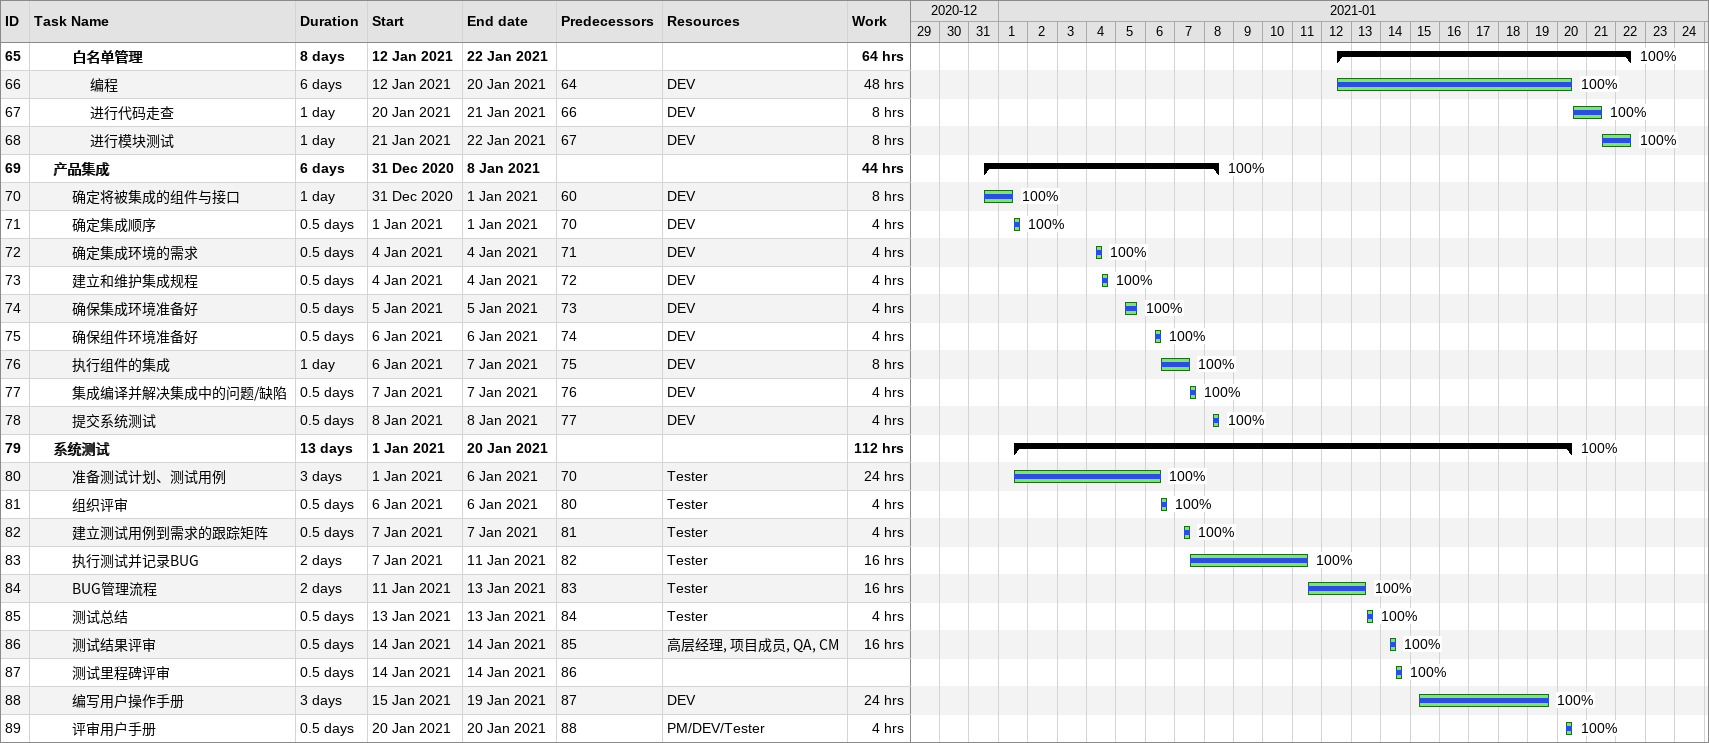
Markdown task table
| ID | Level | Task | Duration | Start | Finish | Predecessors | Resources | % complete | Work (h) |
|---|---|---|---|---|---|---|---|---|---|
| 65 | 3 | **白名单管理** | 8d | 2021-01-12 | 2021-01-22 |  |  | 100 | 64 |
| 66 | 4 | 编程 | 6d | 2021-01-12 | 2021-01-20 | 64 | DEV | 100 | 48 |
| 67 | 4 | 进行代码走查 | 1d | 2021-01-20 | 2021-01-21 | 66 | DEV | 100 | 8 |
| 68 | 4 | 进行模块测试 | 1d | 2021-01-21 | 2021-01-22 | 67 | DEV | 100 | 8 |
| 69 | 2 | **产品集成** | 6d | 2020-12-31 | 2021-01-08 |  |  | 100 | 44 |
| 70 | 3 | 确定将被集成的组件与接口 | 1d | 2020-12-31 | 2021-01-01 | 60 | DEV | 100 | 8 |
| 71 | 3 | 确定集成顺序 | 0.5d | 2021-01-01 | 2021-01-01 | 70 | DEV | 100 | 4 |
| 72 | 3 | 确定集成环境的需求 | 0.5d | 2021-01-04 | 2021-01-04 | 71 | DEV | 100 | 4 |
| 73 | 3 | 建立和维护集成规程 | 0.5d | 2021-01-04 | 2021-01-04 | 72 | DEV | 100 | 4 |
| 74 | 3 | 确保集成环境准备好 | 0.5d | 2021-01-05 | 2021-01-05 | 73 | DEV | 100 | 4 |
| 75 | 3 | 确保组件环境准备好 | 0.5d | 2021-01-06 | 2021-01-06 | 74 | DEV | 100 | 4 |
| 76 | 3 | 执行组件的集成 | 1d | 2021-01-06 | 2021-01-07 | 75 | DEV | 100 | 8 |
| 77 | 3 | 集成编译并解决集成中的问题/缺陷 | 0.5d | 2021-01-07 | 2021-01-07 | 76 | DEV | 100 | 4 |
| 78 | 3 | 提交系统测试 | 0.5d | 2021-01-08 | 2021-01-08 | 77 | DEV | 100 | 4 |
| 79 | 2 | **系统测试** | 13d | 2021-01-01 | 2021-01-20 |  |  | 100 | 112 |
| 80 | 3 | 准备测试计划、测试用例 | 3d | 2021-01-01 | 2021-01-06 | 70 | Tester | 100 | 24 |
| 81 | 3 | 组织评审 | 0.5d | 2021-01-06 | 2021-01-06 | 80 | Tester | 100 | 4 |
| 82 | 3 | 建立测试用例到需求的跟踪矩阵 | 0.5d | 2021-01-07 | 2021-01-07 | 81 | Tester | 100 | 4 |
| 83 | 3 | 执行测试并记录BUG | 2d | 2021-01-07 | 2021-01-11 | 82 | Tester | 100 | 16 |
| 84 | 3 | BUG管理流程 | 2d | 2021-01-11 | 2021-01-13 | 83 | Tester | 100 | 16 |
| 85 | 3 | 测试总结 | 0.5d | 2021-01-13 | 2021-01-13 | 84 | Tester | 100 | 4 |
| 86 | 3 | 测试结果评审 | 0.5d | 2021-01-14 | 2021-01-14 | 85 | 高层经理, 项目成员, QA, CM | 100 | 16 |
| 87 | 3 | 测试里程碑评审 | 0.5d | 2021-01-14 | 2021-01-14 | 86 |  | 100 |  |
| 88 | 3 | 编写用户操作手册 | 3d | 2021-01-15 | 2021-01-19 | 87 | DEV | 100 | 24 |
| 89 | 3 | 评审用户手册 | 0.5d | 2021-01-20 | 2021-01-20 | 88 | PM/DEV/Tester | 100 | 4 |
